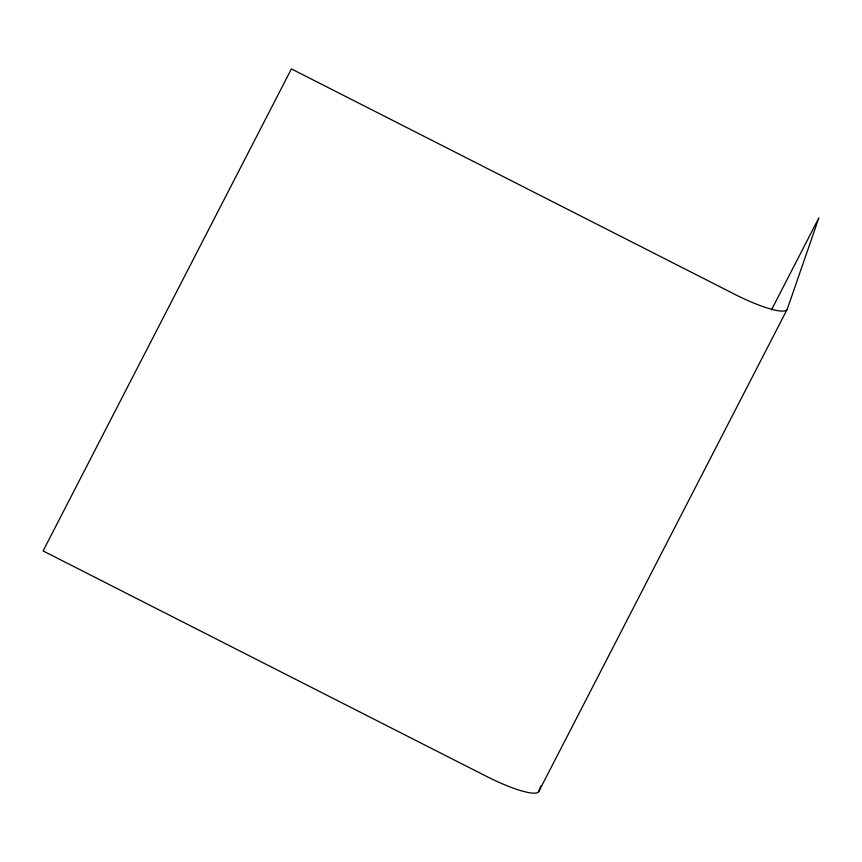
<?xml version="1.0" encoding="UTF-8"?>
<svg xmlns="http://www.w3.org/2000/svg" width="862" height="862" viewBox="0 0 862 862"><rect width="100%" height="100%" fill="white"/><g stroke="black" fill="none" stroke-linecap="round" stroke-linejoin="round"><path stroke-width="1.29" d="M771.458 309.911L818.9 217.806L787.297 309.081A55.254 10.624 27.3 0 1 734.543 294.19L291.41 68.895L43.1 550.937L486.233 776.242A55.254 10.624 27.3 0 0 538.987 791.133L540.743 786.058M538.987 791.133L787.297 309.081"/></g></svg>
